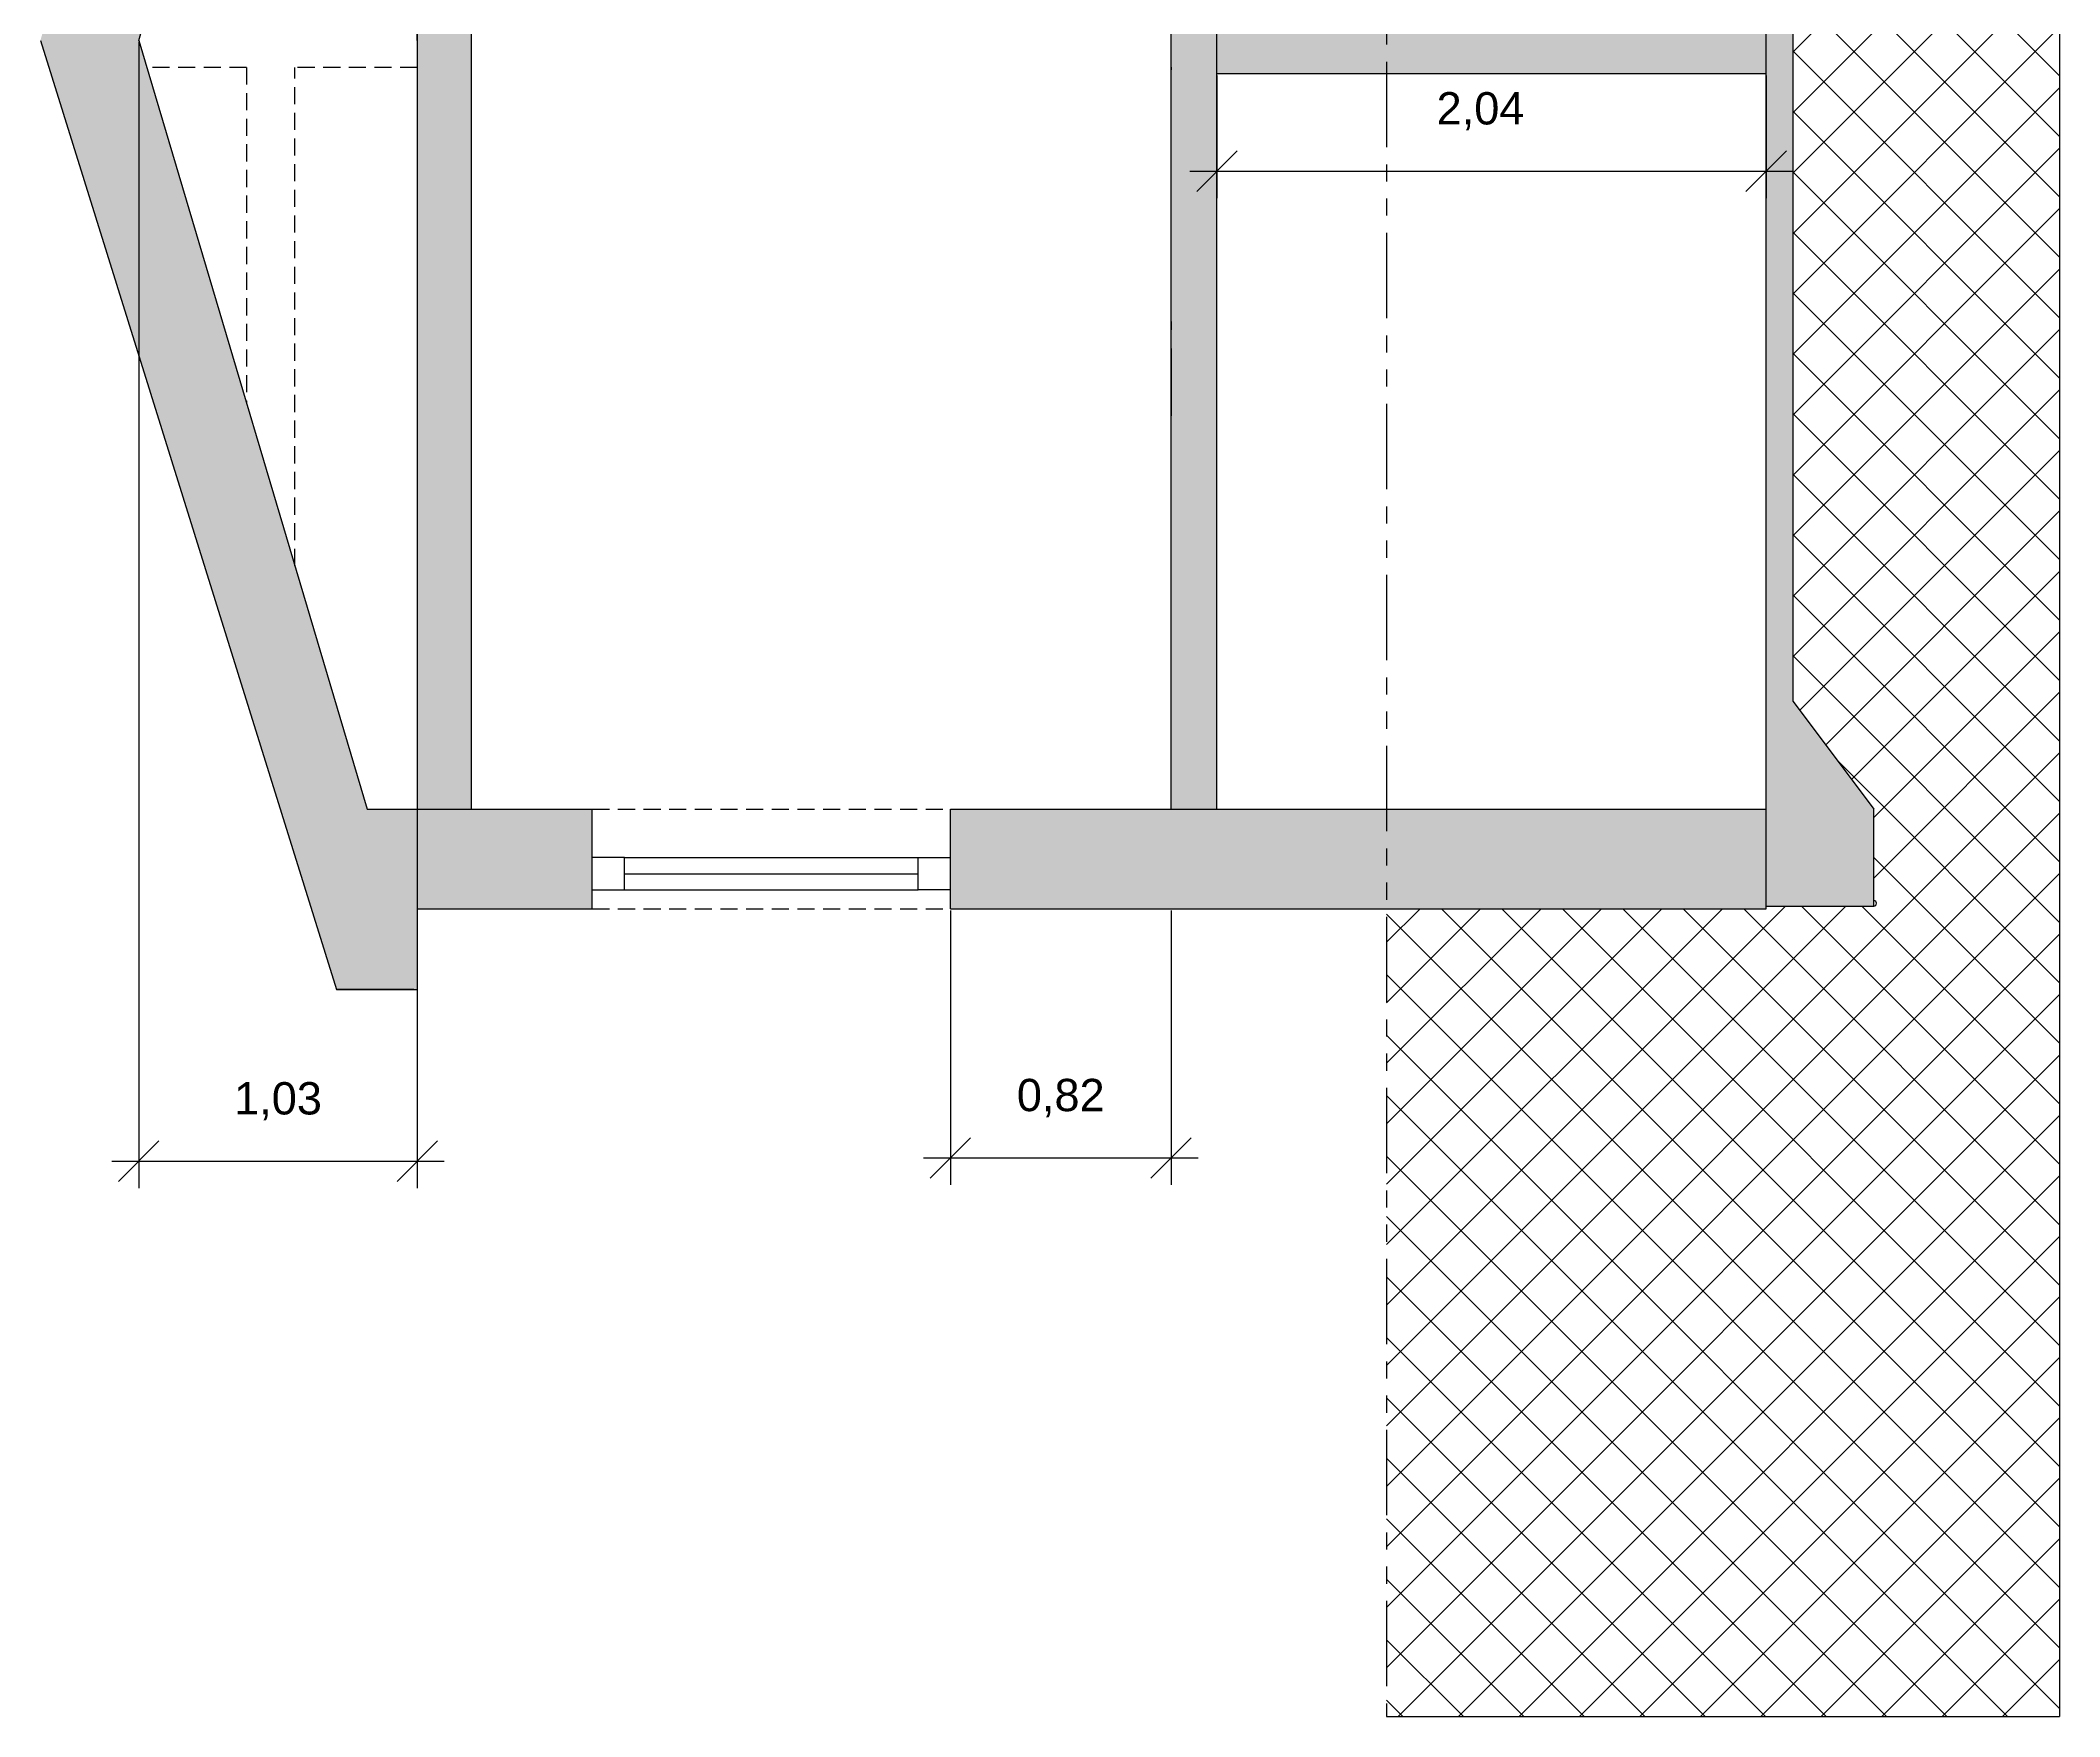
# Model space of a CAD drawing. Header units: millimetres. Extents: x -6247 to 53319, y -9113 to 41204.
# Drawn here: x 32777 to 40277, y 13574 to 19798 of the extents above; entities that cross this region are included whole.
import ezdxf

# ---------------------------------------------------------------- set-up
doc = ezdxf.new("R2010")
doc.units = ezdxf.units.MM
doc.linetypes.add('HIDDEN', pattern=[9.525, 6.35, -3.175])
doc.linetypes.add('PHANTOM2', pattern=[31.75, 15.875, -3.175, 3.175, -3.175, 3.175, -3.175])
doc.styles.get("Standard").update_dxf_attribs({"font": 'Arial.ttf', "height": 120})
doc.dimstyles.new('ISO-25', dxfattribs={"dimscale": 10, "dimtxt": 2.5, "dimasz": 15, "dimexe": 10, "dimexo": 0.625, "dimgap": 15, "dimtad": 1, "dimlfac": 0.001, "dimtxsty": 'Standard', "dimblk": 'OBLIQUE', "dimblk1": 'OBLIQUE', "dimblk2": 'OBLIQUE', "dimcen": 20, "dimdle": 10, "dimadec": 0, "dimazin": 0, "dimtfac": 1, "dimtmove": 0, "dimatfit": 3, "dimldrblk": 'OPEN90', "dimfxl": 1, "dimarcsym": 0})

# ---------------------------------------------------------------- blocks, each defined once
blk = doc.blocks.new('_Oblique')
at = {"color": 0, "linetype": 'ByBlock', "lineweight": -2}
blk.add_line((-0.5, -0.5), (0.5, 0.5), dxfattribs=at)
blk = doc.blocks.new('*D106')
at = {"color": 0, "lineweight": -2, "transparency": 16777216}
for p, q in [((37147.2, 19667.7), (37147.2, 19212.6)), ((39187.2, 19667.7), (39187.2, 19212.6)), ((37047.2, 19312.6), (39287.2, 19312.6))]:
    blk.add_line(p, q, dxfattribs=at)
at = {"layer": 'Defpoints', "color": 0, "transparency": 16777216}
for p in [(37147.2, 19673.9), (39187.2, 19673.9), (39187.2, 19312.6)]:
    blk.add_point(p, dxfattribs=at)
at = {"color": 0, "lineweight": -2, "transparency": 16777216, "xscale": 150, "yscale": 150, "zscale": 150, "rotation": 180}
blk.add_blockref('_Oblique', (37147.2, 19312.6), dxfattribs=at)
at = {"color": 0, "lineweight": -2, "transparency": 16777216, "xscale": 150, "yscale": 150, "zscale": 150}
blk.add_blockref('_Oblique', (39187.2, 19312.6), dxfattribs=at)
at = {"color": 0, "transparency": 16777216, "insert": (38126.3, 19534.9), "char_height": 120, "attachment_point": 5}
blk.add_mtext('2,04', dxfattribs=at)
blk = doc.blocks.new('_Open90')
at = {"color": 0, "linetype": 'ByBlock', "lineweight": -2}
for p, q in [((-0.5, 0.5), (0, 0)), ((0, 0), (-1, 0)), ((0, 0), (-0.5, -0.5))]:
    blk.add_line(p, q, dxfattribs=at)
blk = doc.blocks.new('*D109')
at = {"color": 0, "lineweight": -2, "transparency": 16777216}
for p, q in [((33142.8, 19791.8), (33142.8, 15536.4)), ((34177.2, 19791.8), (34177.2, 15536.4)), ((33042.8, 15636.4), (34277.2, 15636.4))]:
    blk.add_line(p, q, dxfattribs=at)
at = {"layer": 'Defpoints', "color": 0, "transparency": 16777216}
for p in [(33142.8, 19798), (34177.2, 19798), (34177.2, 15636.4)]:
    blk.add_point(p, dxfattribs=at)
at = {"color": 0, "lineweight": -2, "transparency": 16777216, "xscale": 150, "yscale": 150, "zscale": 150, "rotation": 180}
blk.add_blockref('_Oblique', (33142.8, 15636.4), dxfattribs=at)
at = {"color": 0, "lineweight": -2, "transparency": 16777216, "xscale": 150, "yscale": 150, "zscale": 150}
blk.add_blockref('_Oblique', (34177.2, 15636.4), dxfattribs=at)
at = {"color": 0, "transparency": 16777216, "insert": (33660, 15858.7), "char_height": 120, "attachment_point": 5}
blk.add_mtext('1,03', dxfattribs=at)
blk = doc.blocks.new('*D141')
at = {"color": 0, "lineweight": -2, "transparency": 16777216}
for p, q in [((36157.2, 16567.7), (36157.2, 15548.6)), ((36977.2, 16567.7), (36977.2, 15548.6)), ((36057.2, 15648.6), (37077.2, 15648.6))]:
    blk.add_line(p, q, dxfattribs=at)
at = {"layer": 'Defpoints', "color": 0, "transparency": 16777216}
for p in [(36157.2, 16573.9), (36977.2, 16573.9), (36977.2, 15648.6)]:
    blk.add_point(p, dxfattribs=at)
at = {"color": 0, "lineweight": -2, "transparency": 16777216, "xscale": 150, "yscale": 150, "zscale": 150, "rotation": 180}
blk.add_blockref('_Oblique', (36157.2, 15648.6), dxfattribs=at)
at = {"color": 0, "lineweight": -2, "transparency": 16777216, "xscale": 150, "yscale": 150, "zscale": 150}
blk.add_blockref('_Oblique', (36977.2, 15648.6), dxfattribs=at)
at = {"color": 0, "transparency": 16777216, "insert": (36567.2, 15870.9), "char_height": 120, "attachment_point": 5}
blk.add_mtext('0,82', dxfattribs=at)

msp = doc.modelspace()

# ---------------------------------------------------------------- hatches: boundary and pattern name
h = msp.add_hatch()
h.set_pattern_fill('ANSI37', color=256, scale=50)
h.paths.add_polyline_path([(40277.23, 30513.923), (37777.23, 30513.923), (37777.23, 27513.923), (38597.23, 27513.923), (38642.672, 27650.247, -0.32282281), (38661.645, 27663.923), (38947.23, 27663.923, -1), (38947.23, 27643.923), (38947.23, 26993.923), (38647.23, 26993.923), (38647.23, 27143.923), (37777.23, 27143.923), (37777.23, 23143.923), (39187.23, 23143.923), (39187.23, 23133.923), (39587.23, 23133.923, -1), (39587.23, 23113.923), (39587.23, 22773.923), (39287.23, 22373.923), (39287.23, 17343.923), (39587.23, 16943.923), (39587.23, 16603.923, -1), (39587.23, 16583.923), (39187.23, 16583.923), (39187.23, 16573.923), (37777.23, 16573.923), (37777.23, 13573.923), (40277.23, 13573.923)])
h = msp.add_hatch(color=256)
h.dxf.hatch_style = 1
h.paths.add_polyline_path([(34377.23, 27143.923), (34877.23, 27143.923), (34877.23, 27513.923), (34177.23, 27513.923), (34177.23, 27813.923), (33877.23, 27813.923), (33263.751, 21410.617), (32777.326, 19798.419), (33877.23, 16273.923), (34177.23, 16273.923), (34177.23, 16573.923), (34827.23, 16573.923), (34827.23, 16643.923), (34827.23, 16943.923), (33991.051, 16943.923), (33142.766, 19798.016), (33997.211, 22774.759), (34877.23, 22774.759), (34877.23, 23143.923), (34377.23, 23143.923)])
h = msp.add_hatch(color=256)
h.dxf.hatch_style = 1
h.paths.add_polyline_path([(37147.23, 27143.923), (36977.23, 27143.923), (36977.23, 23143.923), (37147.23, 23143.923)])
h.paths.add_polyline_path([(37147.23, 23143.923), (36977.23, 23143.923), (36977.23, 16943.923), (37147.23, 16943.923)])
h.paths.add_polyline_path([(37777.23, 23143.923), (37147.23, 23143.923), (37147.23, 22774.759), (37777.23, 22774.759)])
h.paths.add_polyline_path([(38947.23, 27663.923), (38661.645, 27663.923, 0.32282281), (38642.672, 27650.247), (38597.23, 27513.923), (37777.23, 27513.923), (37777.23, 27143.923), (38647.23, 27143.923), (38647.23, 26993.923), (38947.23, 26993.923)])
h.paths.add_polyline_path([(39187.23, 23143.923), (37777.23, 23143.923), (37777.23, 22774.759), (39187.23, 22774.759)])
h.paths.add_polyline_path([(39587.23, 23133.923), (39287.23, 23133.923), (39287.23, 22373.923), (39587.23, 22773.923)], flags=17)
h.paths.add_polyline_path([(39287.23, 23133.923), (39187.23, 23133.923), (39187.23, 16583.923), (39287.23, 16583.923), (39587.23, 16583.923), (39587.23, 16943.923), (39287.23, 17343.923)])
h.paths.add_polyline_path([(39187.23, 21823.923), (37777.23, 21823.923), (37777.23, 21723.923), (39187.23, 21723.923)])
h.paths.add_polyline_path([(37777.23, 21823.923), (37147.23, 21823.923), (37147.23, 21723.923), (37777.23, 21723.923)])
h.paths.add_polyline_path([(37777.23, 19823.923), (37147.23, 19823.923), (37147.23, 19673.923), (37777.23, 19673.923)])
h.paths.add_polyline_path([(39187.23, 19823.923), (37777.23, 19823.923), (37777.23, 19673.923), (39187.23, 19673.923)])
h.paths.add_polyline_path([(39187.23, 16943.923), (37777.23, 16943.923), (37777.23, 16573.923), (39187.23, 16573.923), (39187.23, 16583.923)])
h.paths.add_polyline_path([(37777.23, 16943.923), (36157.23, 16943.923), (36157.23, 16573.923), (36977.23, 16573.923), (37777.23, 16573.923)])
h = msp.add_hatch(color=256)
h.dxf.hatch_style = 1
h.paths.add_polyline_path([(34377.23, 22774.759), (34177.23, 22774.759), (34177.23, 16943.923), (34377.23, 16943.923)])

# ---------------------------------------------------------------- linework, layer by layer
at = {"color": 32, "linetype": 'PHANTOM2', "ltscale": 20}
msp.add_line((37777.23, 30513.923), (37777.23, 13573.923), dxfattribs=at)
for p, q in [((40277.23, 30513.923), (40277.23, 13573.923)), ((36977.23, 16943.923), (36977.23, 23143.923)), ((37147.23, 16943.923), (37147.23, 23143.923)), ((39187.23, 16573.923), (39187.23, 23143.923)), ((39287.23, 17343.923), (39287.23, 23133.923)), ((33142.766, 19798.016), (33997.211, 22774.759)), ((34177.23, 22774.759), (34177.23, 16943.923)), ((34377.23, 22774.759), (34377.23, 16943.923)), ((34177.23, 19798.016), (34177.23, 19898.016)), ((32777.326, 19798.419), (33877.23, 16273.923)), ((33142.766, 19798.016), (33991.051, 16943.923)), ((34177.23, 19798.016), (34177.23, 19698.016)), ((36977.23, 19633.923), (36977.23, 19753.923)), ((36977.23, 19699.397), (36977.23, 19689.397)), ((39187.23, 19673.923), (37147.23, 19673.923)), ((36977.23, 18653.923), (36977.23, 19633.923)), ((36977.23, 18653.923), (36977.23, 18753.923)), ((36977.23, 18753.923), (36977.23, 18723.923)), ((36977.23, 18653.923), (36977.23, 18403.923)), ((36977.23, 18604.854), (36977.23, 18614.854)), ((39287.23, 17343.923), (39587.23, 16943.923)), ((33991.051, 16943.923), (34827.23, 16943.923)), ((34827.23, 16573.923), (34827.23, 16943.923)), ((36157.23, 16943.923), (39187.23, 16943.923)), ((36157.23, 16573.923), (36157.23, 16943.923)), ((39587.23, 16583.923), (39587.23, 16943.923)), ((34947.23, 16763.923), (34827.23, 16763.923)), ((34947.23, 16643.923), (34947.23, 16763.923)), ((34947.23, 16763.923), (36037.23, 16763.923)), ((36037.23, 16643.923), (36037.23, 16763.923)), ((36037.23, 16763.923), (36157.23, 16763.923)), ((34947.23, 16703.923), (36037.23, 16703.923)), ((34827.23, 16573.923), (34827.23, 16643.923)), ((34827.23, 16643.923), (34947.23, 16643.923)), ((34947.23, 16643.923), (36037.23, 16643.923)), ((36157.23, 16643.923), (36037.23, 16643.923)), ((39187.23, 16573.923), (39187.23, 16583.923)), ((39187.23, 16583.923), (39587.23, 16583.923)), ((39187.23, 16583.923), (39287.23, 16583.923)), ((34177.23, 16573.923), (34177.23, 16273.923)), ((34177.23, 16573.923), (34827.23, 16573.923)), ((36157.23, 16573.923), (36977.23, 16573.923)), ((36977.23, 16573.923), (37777.23, 16573.923)), ((37777.23, 16573.923), (39187.23, 16573.923)), ((33877.23, 16273.923), (34177.23, 16273.923)), ((34163.957, 16273.923), (33877.23, 16273.923)), ((37777.23, 13573.923), (40277.23, 13573.923))]:
    msp.add_line(p, q)
at = {"linetype": 'HIDDEN', "ltscale": 10}
for p, q in [((33542.766, 19698.016), (33172.488, 19698.016)), ((33542.766, 19698.016), (33542.766, 18452.197)), ((33722.766, 17846.578), (33722.766, 19698.016)), ((34177.23, 19698.016), (33722.766, 19698.016)), ((34827.23, 16943.923), (36157.23, 16943.923)), ((34827.23, 16573.923), (36157.23, 16573.923))]:
    msp.add_line(p, q, dxfattribs=at)
msp.add_arc((39587.23, 16593.923), 10, 270, 90)

# ---------------------------------------------------------------- dimensions: what is measured, and where the dimension line sits
for base, p1, p2, picture, middle in [((34177.23, 15636.409), (33142.766, 19798.016), (34177.23, 19798.016), '*D109', (33659.998, 15636.409)), ((39187.23, 19312.636), (37147.23, 19673.923), (39187.23, 19673.923), '*D106', (38126.303, 19312.636))]:
    dim = msp.add_linear_dim(base=base, p1=p1, p2=p2, dimstyle='ISO-25')
    dim.commit()
    dim.dimension.update_dxf_attribs({"geometry": picture, "text_midpoint": middle, "dimtype": 160})
dim = msp.add_linear_dim(base=(36977.23, 15648.622), p1=(36157.23, 16573.923), p2=(36977.23, 16573.923), dimstyle='ISO-25')
dim.commit()
dim.dimension.update_dxf_attribs({"geometry": '*D141', "text_midpoint": (36567.23, 15870.901)})

doc.saveas('drawing.dxf')
